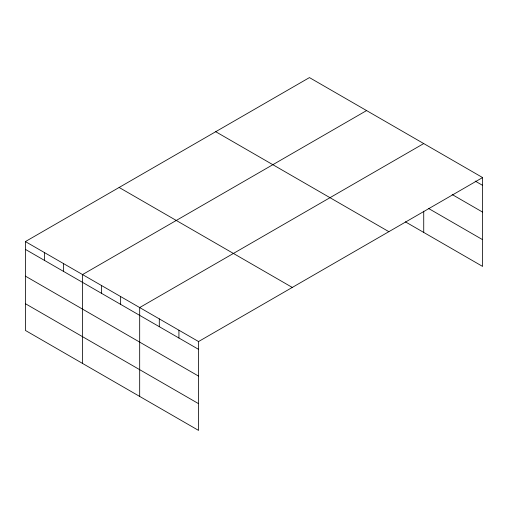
<?xml version="1.0" encoding="UTF-8"?>
<svg xmlns="http://www.w3.org/2000/svg" width="508" height="508" viewBox="0 0 508 508"><rect width="100%" height="100%" fill="white"/><g stroke="black" fill="none" stroke-linecap="round" stroke-linejoin="round"><path stroke-width="0.76" d="M405.359 221.825L482.6 266.421L482.6 177.559L309.448 77.591L25.4 241.579L25.4 330.441L198.552 430.409L198.552 341.547L25.4 241.579M366.585 110.579L82.544 274.568L82.544 363.43M423.729 143.567L139.681 307.562L139.681 396.424M198.552 341.547L482.6 177.559M475.158 181.064L482.6 185.356M452.152 194.526L482.6 212.109M428.466 208.413L482.6 239.668M215.709 131.705L388.868 231.673M119.132 187.465L292.291 287.433M25.4 249.384L198.552 349.352M25.4 276.13L198.552 376.104M25.4 303.695L198.552 403.663M423.729 211.188L423.729 232.429M178.93 330.219L178.93 338.023M159.302 318.891L159.302 326.695M120.637 296.564L120.637 304.368M101.587 285.566L101.587 293.37M63.494 263.576L63.494 271.374M44.45 252.578L44.45 260.382"/></g></svg>
